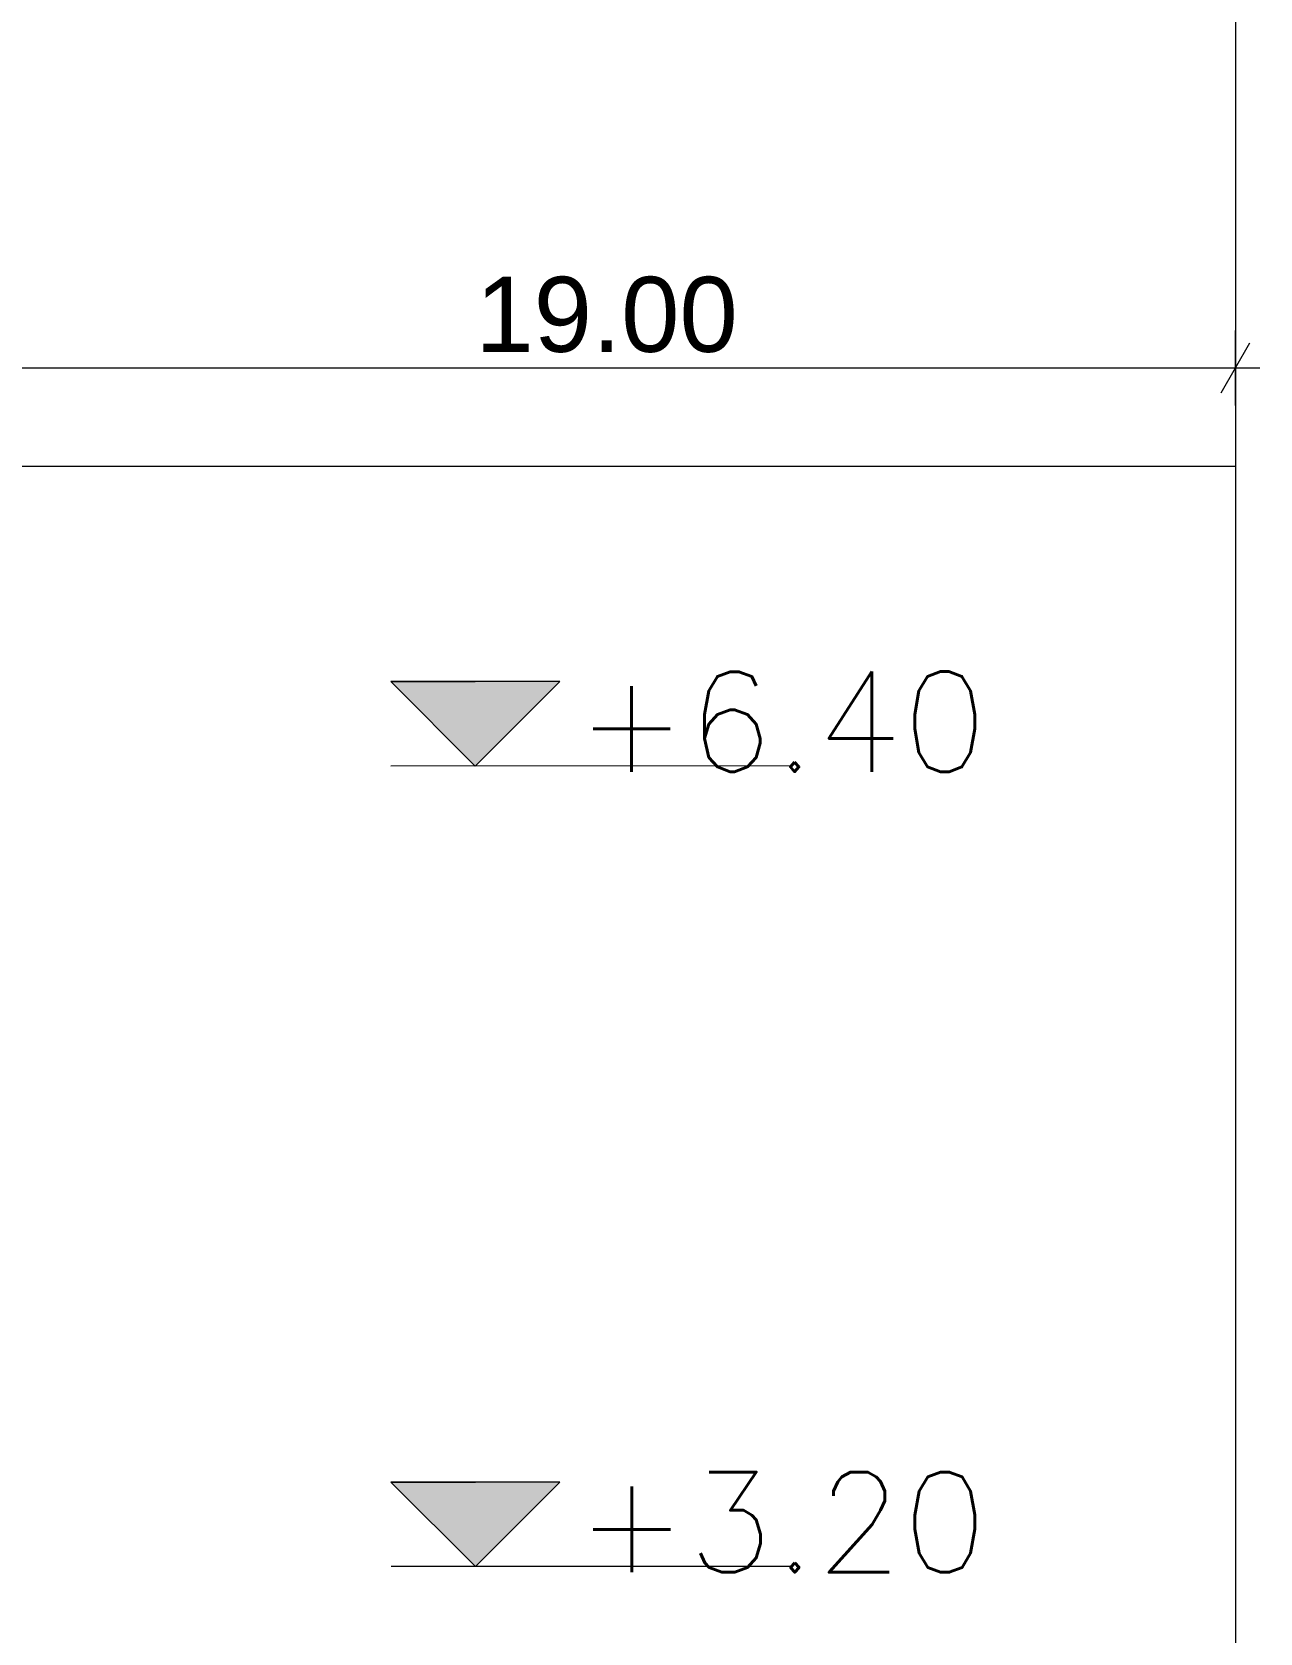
# Model space of a CAD drawing. Header units: millimetres. Extents: x 476571643 to 477489869, y 4620928210 to 4621294454.
# Drawn here: x 477482945 to 477487853, y 4620999764 to 4621006164 of the extents above; entities that cross this region are included whole.
import ezdxf

# ---------------------------------------------------------------- set-up
doc = ezdxf.new("R2010")
doc.units = ezdxf.units.MM
doc.header["$MEASUREMENT"] = 0
for name, color, linetype, lineweight in [('0_Pen_No__1_Pen_No__250', 7, 'Continuous', 0), ('0_Pen_No__250_Pen_No__142', 142, 'Continuous', 0), ('New_Structural - Bearing_Pen_No__1', 1, 'Continuous', 0), ('zoma_Pen_No__1', 1, 'Continuous', 0), ('zoma_Pen_No__1_Pen_No__142', 142, 'Continuous', 0)]:
    doc.layers.add(name, color=color, linetype=linetype, lineweight=lineweight)
doc.layers.add('zoma', color=7, linetype='Continuous')
doc.styles.add('GENERATED_STYLE_2', font='arial.ttf')
doc.linetypes.add('Break', pattern='A,0,[1,a-5 saxl бѓ’бѓђбѓ¦бѓ”бѓ‘бѓ”бѓ‘бѓ\x98_1.Shx,S=15.679026,R=0,X=0,Y=0],-1975.557214,0', length=1975.557214)
doc.dimstyles.new('GENERATED_STYLE__5', dxfattribs={"dimtxt": 300, "dimasz": 152, "dimexe": 0.18, "dimexo": 3, "dimgap": 0.09, "dimtad": 1, "dimtih": 1, "dimtoh": 1, "dimlfac": 0.001, "dimzin": 0, "dimdsep": 46, "dimtxsty": 'GENERATED_STYLE_2', "dimblk": 'ARROWHEAD_2', "dimblk1": 'ARROWHEAD_2', "dimblk2": 'ARROWHEAD_2', "dimcen": 0.09, "dimclrd": 1, "dimclre": 1, "dimclrt": 1, "dimadec": 0, "dimazin": 0, "dimtfac": 1, "dimtdec": 4, "dimtmove": 0, "dimatfit": 3, "dimfxl": 1, "dimtolj": 1, "dimtzin": 0, "dimarcsym": 0})

# ---------------------------------------------------------------- blocks, each defined once
blk = doc.blocks.new('*D1726', base_point=(476844527.1, 4621385791))
at = {"layer": 'zoma_Pen_No__1', "color": 1, "linetype": 'Continuous', "lineweight": 0, "transparency": 16777216}
for p, q in [((477482704.6, 4621004671.5), (477482704.6, 4621004971.5)), ((477487755.2, 4621004671.5), (477487755.2, 4621004971.5)), ((477482762.3, 4621004921.5), (477482646.8, 4621004721.5)), ((477487697.5, 4621004721.5), (477487813, 4621004921.5)), ((477482606.8, 4621004821.5), (477482704.6, 4621004821.5)), ((477482704.6, 4621004821.5), (477487755.2, 4621004821.5)), ((477487755.2, 4621004821.5), (477487853, 4621004821.5))]:
    blk.add_line(p, q, dxfattribs=at)
at = {"layer": 'zoma_Pen_No__1', "color": 1, "lineweight": 0, "transparency": 16777216, "insert": (477484717, 4621004881.5), "char_height": 300, "attachment_point": 7, "style": 'GENERATED_STYLE_2'}
blk.add_mtext('\\A1;{\\pql;\\fArial CYR|b0|i0|c204|p34;19.00}', dxfattribs=at)
blk = doc.blocks.new('ARROWHEAD_2')
at = {"color": 0, "linetype": 'Continuous', "lineweight": 0}
for p, q in [((-0.378, -0.655), (0.378, 0.655)), ((0, 0), (-1, 0))]:
    blk.add_line(p, q, dxfattribs=at)

msp = doc.modelspace()

# ---------------------------------------------------------------- hatches: boundary and pattern name
at = {"layer": '0_Pen_No__250_Pen_No__142', "linetype": 'Continuous', "lineweight": 0}
for points in [[(477484716.29, 4621003230.075), (477485053.818, 4621003567.768), (477484378.596, 4621003567.603)], [(477484717.071, 4621000030.075), (477485054.6, 4621000367.768), (477484379.377, 4621000367.604)]]:
    msp.add_hatch(color=142, dxfattribs=at).paths.add_polyline_path(points)

# ---------------------------------------------------------------- linework, layer by layer
at = {"layer": '0_Pen_No__1_Pen_No__250', "color": 7, "linetype": 'Continuous', "lineweight": 0, "flags": 128}
for points in [[(477484716.29, 4621003230.075), (477484378.596, 4621003567.603), (477484716.207, 4621003567.686)], [(477484716.29, 4621003230.075), (477485053.818, 4621003567.768), (477484716.207, 4621003567.686)], [(477485978.679, 4621003230.383), (477484378.679, 4621003229.992)], [(477484717.071, 4621000030.075), (477484379.377, 4621000367.604), (477484716.989, 4621000367.686)], [(477484717.071, 4621000030.075), (477485054.6, 4621000367.768), (477484716.989, 4621000367.686)], [(477485979.46, 4621000030.383), (477484379.46, 4621000029.992)]]:
    msp.add_lwpolyline(points, dxfattribs=at)
at = {"layer": '0_Pen_No__250_Pen_No__142', "color": 142, "linetype": 'Continuous', "lineweight": 0, "flags": 128}
for points in [[(477484716.29, 4621003230.075), (477485053.818, 4621003567.768), (477484378.596, 4621003567.603)], [(477484717.071, 4621000030.075), (477485054.6, 4621000367.768), (477484379.377, 4621000367.604)]]:
    msp.add_lwpolyline(points, close=True, dxfattribs=at)
at = {"layer": 'New_Structural - Bearing_Pen_No__1', "color": 1, "linetype": 'Continuous', "lineweight": 0}
msp.add_line((477487755.232, 4621013588.738), (477487755.232, 4620986857.412), dxfattribs=at)
at = {"layer": 'New_Structural - Bearing_Pen_No__1', "color": 1, "linetype": 'Break', "lineweight": 0}
msp.add_line((477482773.806, 4621004429.461), (477487755.232, 4621004429.461), dxfattribs=at)

# ---------------------------------------------------------------- texts
at = {"layer": 'zoma_Pen_No__1_Pen_No__142', "color": 142, "linetype": 'Continuous', "lineweight": 0, "char_height": 400, "attachment_point": 7, "rotation": 0.0139872}
for s, insert in [('\\A1;{\\pql;\\Ftxt.shx;+\\Ftxt.shx;6\\Ftxt.shx;.40}', (477485118.604, 4621003207.127)), ('\\A1;{\\pql;\\Ftxt.shx;+\\Ftxt.shx;3\\Ftxt.shx;.20}', (477485119.385, 4621000007.127))]:
    msp.add_mtext(s, dxfattribs=dict(at, insert=insert))

# ---------------------------------------------------------------- dimensions: what is measured, and where the dimension line sits
at = {"layer": 'zoma', "color": 1, "linetype": 'Continuous', "lineweight": 0}
dim = msp.add_linear_dim(base=(477487755.232, 4621004821.464), p1=(477482704.568, 4620992601.846), p2=(477487755.232, 4621004686.271), text='19.00', dimstyle='GENERATED_STYLE__5', dxfattribs=at)
dim.commit()
dim.dimension.update_dxf_attribs({"geometry": '*D1726', "text_midpoint": (477485220.987, 4621005031.464), "dimtype": 160})

doc.saveas('drawing.dxf')
